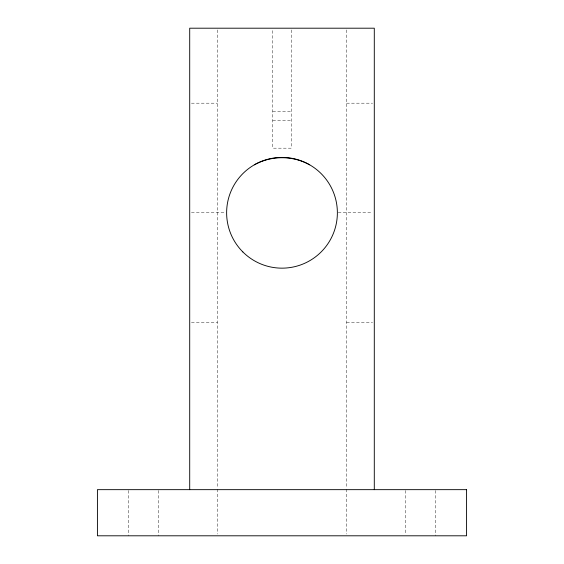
<?xml version="1.0" encoding="UTF-8"?>
<svg xmlns="http://www.w3.org/2000/svg" width="564" height="564" viewBox="0 0 564 564"><rect width="100%" height="100%" fill="white"/><g stroke="black" fill="none" stroke-linecap="round" stroke-linejoin="round"><path stroke-width="0.42" stroke-dasharray="2.82 2.11" d="M191.443 103.184L217.394 103.184M346.606 103.184L372.557 103.184M272.772 111.263L291.228 111.263M272.772 120.492L291.228 120.492M191.443 212.783L225.783 212.783M338.217 212.783L372.557 212.783M191.443 322.375L217.394 322.375M346.606 322.375L372.557 322.375M435.556 490.525L435.556 535.8M405.319 490.525L405.319 534.059M346.606 29.955L346.606 488.269M346.606 489.15L346.606 534.038M291.228 29.948L291.228 148.177L272.772 148.177L272.772 29.948M217.394 29.955L217.394 488.269M217.394 489.15L217.394 534.038M158.681 490.525L158.681 535.8M128.444 490.525L128.444 535.8"/><path stroke-width="0.85" d="M254.315 164.829C271.362 155.361 292.638 155.361 309.685 164.829M374.292 489.658L374.292 28.2L189.708 28.2L189.708 489.658M466.583 489.658L97.417 489.658L97.417 535.8L466.583 535.8L466.583 489.658M242.844 251.939A55.378 55.378 0 0 0 335.488 227.116A55.378 55.378 0 0 0 267.667 159.295A55.378 55.378 0 0 0 242.844 251.939"/></g></svg>
